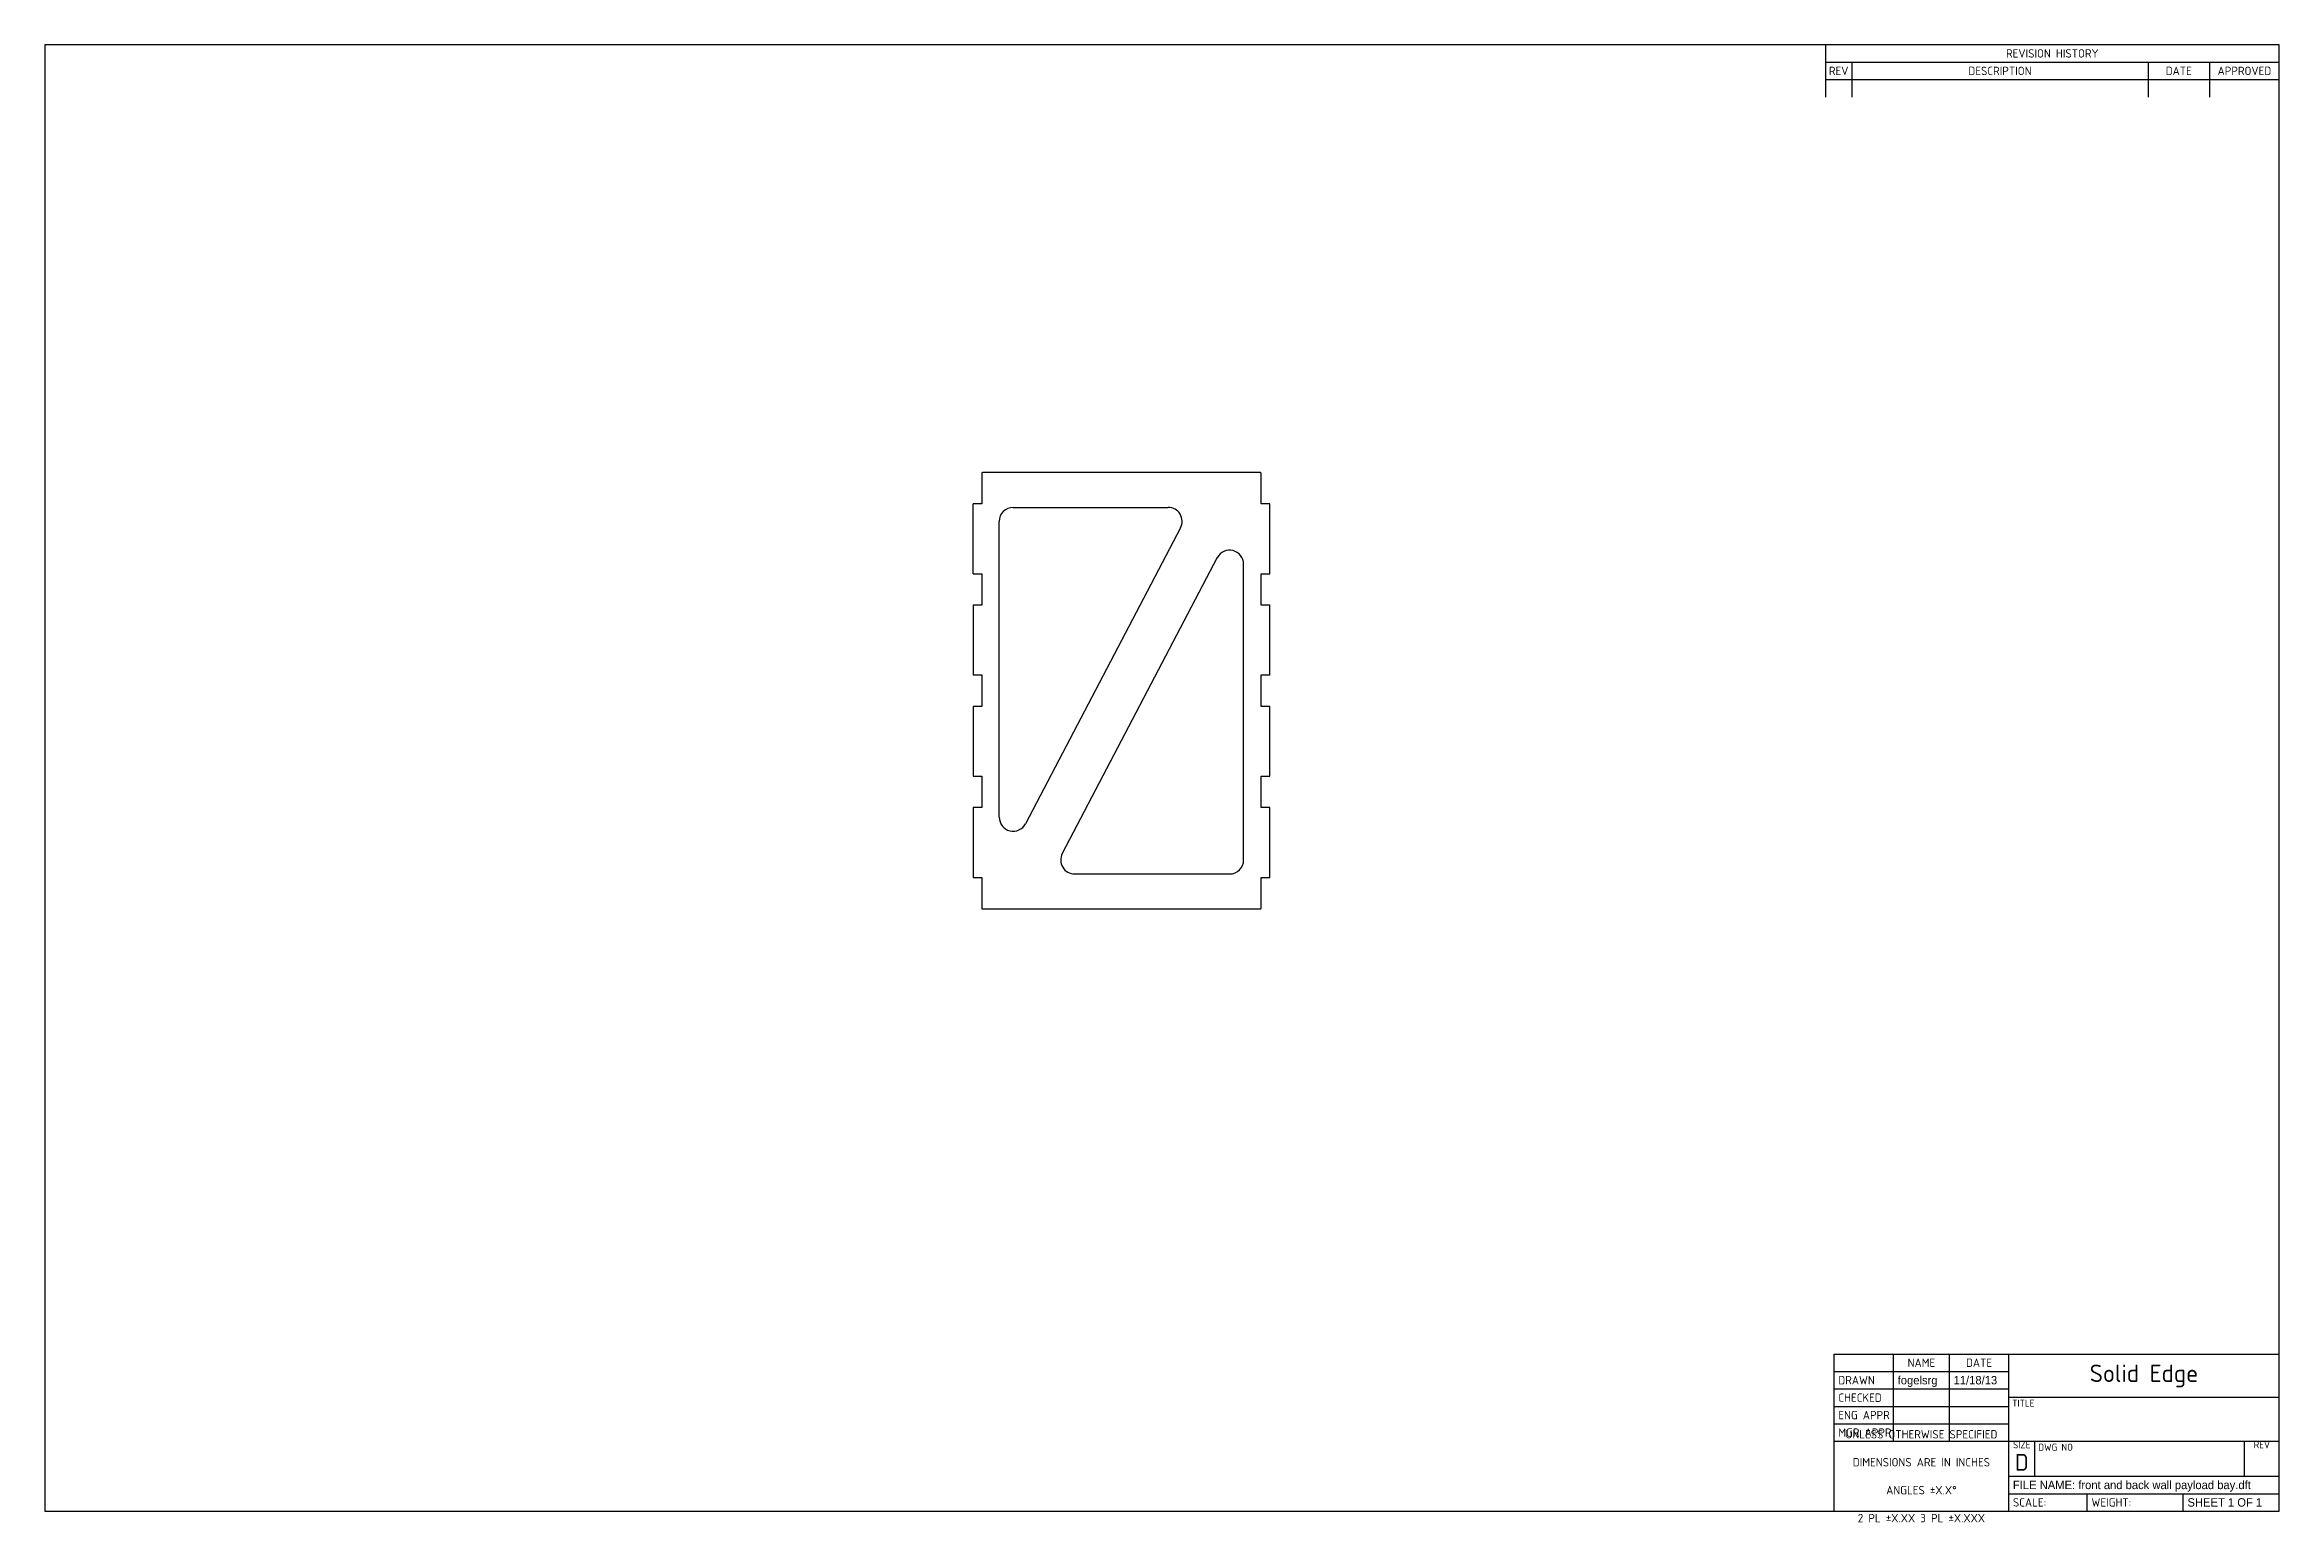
# Model space of a CAD drawing. Header units: inches. Extents: x 1 to 33, y 0.3 to 21.5.
import ezdxf
from ezdxf.enums import TextEntityAlignment as Align

# ---------------------------------------------------------------- set-up
doc = ezdxf.new("R2010")
doc.units = ezdxf.units.IN
doc.header["$MEASUREMENT"] = 0
doc.layers.add('Default', color=7, linetype='Continuous')
doc.layers.add('FRONT_AND_BACK_W', color=7, linetype='Continuous')
doc.styles.add('SEACAD_Solid_Edge_ANSI', font='seans.ttf')

# ---------------------------------------------------------------- blocks, each defined once
blk = doc.blocks.new('SE')
at = {"layer": 'FRONT_AND_BACK_W', "color": 7, "linetype": 'Continuous'}
for p, q in [((14.419, 15.364), (14.419, 14.924)), ((18.409, 15.374), (14.429, 15.374)), ((18.419, 14.924), (18.419, 15.364)), ((14.419, 14.924), (14.294, 14.924)), ((14.294, 13.924), (14.294, 14.924)), ((14.869, 14.874), (17.088, 14.874)), ((18.544, 14.924), (18.419, 14.924)), ((18.544, 13.924), (18.544, 14.924)), ((14.669, 10.437), (14.669, 14.674)), ((17.265, 14.581), (15.046, 10.344)), ((17.792, 14.154), (15.572, 9.917)), ((14.294, 13.924), (14.419, 13.924)), ((14.419, 13.924), (14.419, 13.474)), ((18.169, 9.824), (18.169, 14.061)), ((18.419, 13.474), (18.419, 13.924)), ((18.419, 13.924), (18.544, 13.924)), ((14.419, 13.474), (14.294, 13.474)), ((14.294, 13.474), (14.294, 12.474)), ((18.544, 13.474), (18.419, 13.474)), ((18.544, 12.474), (18.544, 13.474)), ((14.294, 12.474), (14.419, 12.474)), ((14.419, 12.474), (14.419, 12.024)), ((18.419, 12.024), (18.419, 12.474)), ((18.419, 12.474), (18.544, 12.474)), ((14.419, 12.024), (14.294, 12.024)), ((14.294, 12.024), (14.294, 11.024)), ((18.544, 12.024), (18.419, 12.024)), ((18.544, 11.024), (18.544, 12.024)), ((14.294, 11.024), (14.419, 11.024)), ((14.419, 11.024), (14.419, 10.574)), ((18.419, 10.574), (18.419, 11.024)), ((18.419, 11.024), (18.544, 11.024)), ((14.419, 10.574), (14.294, 10.574)), ((14.294, 10.574), (14.294, 9.574)), ((18.544, 10.574), (18.419, 10.574)), ((18.544, 9.574), (18.544, 10.574)), ((15.749, 9.624), (17.969, 9.624)), ((14.294, 9.574), (14.419, 9.574)), ((14.419, 9.574), (14.419, 9.134)), ((18.419, 9.574), (18.544, 9.574)), ((18.419, 9.134), (18.419, 9.574)), ((14.429, 9.124), (18.409, 9.124))]:
    blk.add_line(p, q, dxfattribs=at)
for centre, radius, start, end in [((14.429, 15.364), 0.01, 90, 180), ((18.409, 15.364), 0.01, 0, 90), ((14.869, 14.674), 0.2, 90, 180), ((17.088, 14.674), 0.2, 332.354, 90), ((17.969, 14.061), 0.2, 0, 152.354), ((14.869, 10.437), 0.2, 180, 332.354), ((15.749, 9.824), 0.2, 152.354, 270), ((17.969, 9.824), 0.2, 270, 0), ((14.429, 9.134), 0.01, 180, 270), ((18.409, 9.134), 0.01, 270, 0)]:
    blk.add_arc(centre, radius, start, end, dxfattribs=at)
blk = doc.blocks.new('SEANNOT_GROUP')
at = {"layer": 'Default', "color": 7, "linetype": 'Continuous', "style": 'SEACAD_Solid_Edge_ANSI'}
blk.add_text('fogelsrg', height=0.12, dxfattribs=at).set_placement((27.535, 2.435), align=Align.TOP_LEFT)
blk = doc.blocks.new('SEANNOT_GROUP1')
at = {"layer": 'Default', "color": 7, "linetype": 'Continuous', "style": 'SEACAD_Solid_Edge_ANSI'}
blk.add_text('11/18/13', height=0.12, dxfattribs=at).set_placement((28.335, 2.435), align=Align.TOP_LEFT)
blk = doc.blocks.new('SEANNOT_GROUP2')
at = {"layer": 'Default', "color": 7, "linetype": 'Continuous', "style": 'SEACAD_Solid_Edge_ANSI'}
blk.add_text('FILE NAME: front and back wall payload bay.dft', height=0.12, dxfattribs=at).set_placement((29.185, 0.935), align=Align.TOP_LEFT)
blk = doc.blocks.new('SEANNOT_GROUP3')
at = {"layer": 'Default', "color": 7, "linetype": 'Continuous', "style": 'SEACAD_Solid_Edge_ANSI'}
blk.add_text('SHEET 1 OF 1', height=0.12, dxfattribs=at).set_placement((31.685, 0.685), align=Align.TOP_LEFT)

msp = doc.modelspace()

# ---------------------------------------------------------------- linework, layer by layer
at = {"layer": 'Default', "color": 7, "linetype": 'Continuous'}
for p, q in [((33, 21.5), (1, 21.5)), ((1, 21.5), (1, 0.5)), ((26.5, 21.5), (26.5, 20.75)), ((33, 0.5), (33, 21.5)), ((26.5, 21.25), (33, 21.25)), ((26.88, 21.25), (26.88, 20.75)), ((31.12, 21.25), (31.12, 20.75)), ((32, 21.25), (32, 20.75)), ((26.5, 21), (33, 21)), ((26.625, 0.5), (26.625, 2.75)), ((26.625, 2.75), (33, 2.75)), ((27.475, 1.5), (27.475, 2.75)), ((28.275, 1.5), (28.275, 2.75)), ((29.125, 0.5), (29.125, 2.75)), ((26.625, 2.5), (29.125, 2.5)), ((26.625, 2.25), (29.125, 2.25)), ((26.625, 2), (29.125, 2)), ((29.125, 2.13), (33, 2.13)), ((26.625, 1.75), (29.125, 1.75)), ((26.625, 1.5), (33, 1.5)), ((29.5, 1), (29.5, 1.5)), ((32.5, 1), (32.5, 1.5)), ((29.125, 1), (33, 1)), ((29.125, 0.75), (33, 0.75)), ((30.25, 0.5), (30.25, 0.75)), ((31.625, 0.5), (31.625, 0.75)), ((1, 0.5), (33, 0.5))]:
    msp.add_line(p, q, dxfattribs=at)

# ---------------------------------------------------------------- block references
at = {"layer": 'Default'}
for name in ['SE', 'SEANNOT_GROUP', 'SEANNOT_GROUP1', 'SEANNOT_GROUP2', 'SEANNOT_GROUP3']:
    msp.add_blockref(name, (0, 0), dxfattribs=at)

# ---------------------------------------------------------------- texts
for s, insert, char_height, width, attachment_point in [('{\\fSolid Edge ANSI|b0||i0||c0|p34;\\C7;\\W1.;REV}', (26.69, 21.125), 0.12, 0.38, 5), ('{\\fSolid Edge ANSI|b0||i0||c0|p34;\\C7;\\W1.;DESCRIPTION}', (29, 21.125), 0.12, 4.24, 5), ('{\\fSolid Edge ANSI|b0||i0||c0|p34;\\C7;\\W1.;REVISION HISTORY}', (29.75, 21.375), 0.12, 6.5, 5), ('{\\fSolid Edge ANSI|b0||i0||c0|p34;\\C7;\\W1.;DATE}', (31.56, 21.125), 0.12, 0.88, 5), ('{\\fSolid Edge ANSI|b0||i0||c0|p34;\\C7;\\W1.;APPROVED}', (32.5, 21.125), 0.12, 1, 5), (' {\\fSolid Edge ANSI|b0||i0||c0|p34;\\C7;\\W1.;\\P}', (25.326, 17.035), 0.125, 0.10465, 1), ('{\\fSolid Edge ANSI|b0||i0||c0|p34;\\C7;\\W1.;NAME}', (27.875, 2.625), 0.12, 0.8, 5), ('{\\fSolid Edge ANSI|b0||i0||c0|p34;\\C7;\\W1.;DATE}', (28.7, 2.625), 0.12, 0.85, 5), ('{\\fSolid Edge ANSI|b1||i0||c0|p34;\\C7;\\W1.;Solid Edge}', (31.062, 2.436), 0.25, 3.875, 5), ('{\\fSolid Edge ANSI|b0||i0||c0|p34;\\C7;\\W1.;DRAWN}', (26.685, 2.375), 0.12, 0.79, 4), ('{\\fSolid Edge ANSI|b0||i0||c0|p34;\\C7;\\W1.;CHECKED}', (26.685, 2.125), 0.12, 0.79, 4), ('{\\fSolid Edge ANSI|b0||i0||c0|p34;\\C7;\\W1.;ENG APPR}', (26.685, 1.875), 0.12, 0.79, 4), ('{\\fSolid Edge ANSI|b0||i0||c0|p34;\\C7;\\W1.;TITLE}', (29.175, 2.095), 0.1, 3.825, 1), ('{\\fSolid Edge ANSI|b0||i0||c0|p34;\\C7;\\W1.;MGR APPR}', (26.685, 1.625), 0.12, 0.79, 4), ('{\\fSolid Edge ANSI|b0||i0||c0|p34;\\C7;\\W1.;UNLESS OTHERWISE SPECIFIED^M\\P}{\\fSolid Edge ANSI|b0||i0||c0|p34;\\C7;\\W1.;DIMENSIONS ARE IN INCHES^M\\P}{\\fSolid Edge ANSI|b0||i0||c0|p34;\\C7;\\W1.;ANGLES ±X.X°^M\\P}{\\fSolid Edge ANSI|b0||i0||c0|p34;\\C7;\\W1.;2 PL ±X.XX 3 PL ±X.XXX}', (27.875, 1), 0.12, 2.5, 5), ('{\\fSolid Edge ANSI|b0||i0||c0|p34;\\C7;\\W1.;SIZE}', (29.312, 1.5), 0.1, 0.375, 2), ('{\\fSolid Edge ANSI|b1||i0||c0|p34;\\C7;\\W1.;D}', (29.312, 1.199), 0.24, 0.375, 5), ('{\\fSolid Edge ANSI|b0||i0||c0|p34;\\C7;\\W1.;DWG NO}', (29.55, 1.465), 0.1, 2.95, 1), ('{\\fSolid Edge ANSI|b0||i0||c0|p34;\\C7;\\W1.;REV}', (32.75, 1.5), 0.1, 0.5, 2), ('{\\fSolid Edge ANSI|b0||i0||c0|p34;\\C7;\\W1.;SCALE:}', (29.185, 0.625), 0.12, 1.065, 4), ('{\\fSolid Edge ANSI|b0||i0||c0|p34;\\C7;\\W1.;WEIGHT:}', (30.31, 0.625), 0.12, 1.315, 4)]:
    msp.add_mtext(s, dxfattribs=dict(at, insert=insert, char_height=char_height, width=width, attachment_point=attachment_point))

doc.saveas('drawing.dxf')
